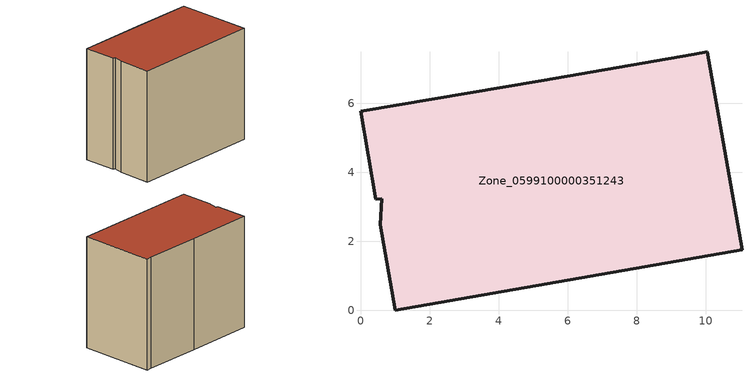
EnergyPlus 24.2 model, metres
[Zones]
Zone_0599100000351243
 floor ground (C_G): 0.62,3.23 0.44,3.23 0,5.77 5.24,6.66 9.67,7.42 10.05,7.5 11.06,1.75 1.01,0 0.57,2.48 z0
 wall outside (C_F): 11.06,1.75 10.05,7.5 9.67,7.42 5.24,6.66 0,5.77 0.44,3.23 0.62,3.23 0.57,2.48 1.01,0 11.06,1.75 z0:8.62
 roof outside (C_R): 0.62,3.23 0.57,2.48 1.01,0 11.06,1.75 10.05,7.5 9.67,7.42 5.24,6.66 0,5.77 0.44,3.23 z8.62
[BUILDING]
Pand.0599100000351243: North Axis=0; Terrain=City; Loads Convergence Tolerance Value=0.04; Temperature Convergence Tolerance Value=0.4; Solar Distribution=FullExterior; Maximum Number of Warmup Days=25; Minimum Number of Warmup Days=1
[Site:Location]
Rotterdam.The.Hague.AP_ZH_NLD Design_Conditions: Latitude=51.96; Longitude=4.45; Time Zone=1; Elevation=-4.5
[SITE:GROUNDTEMPERATURE:BUILDINGSURFACE]
18, 18, 18, 18, 18, 18, 18, 18, 18, 18, 18, 18
[MATERIAL] Thermal Absorptance=0.9; Solar Absorptance=0.7; Visible Absorptance=0.7
Name | Roughness | Thickness | Conductivity | Density | Specific Heat
G.TI.1992-2005 | MediumSmooth | 0.15 | 0.06 | 540 | 1210
F.TI.1992-2005 | Rough | 0.3 | 0.12 | 1920 | 840
R.TI.1992-2005 | MediumRough | 0.2 | 0.08 | 1500 | 1000
[CONSTRUCTION]
C_G: G.TI.1992-2005
C_F: F.TI.1992-2005
C_R: R.TI.1992-2005
[ZONE]
Zone_0599100000351243: Type=1; Multiplier=1; Ceiling Height=Autocalculate; Volume=Autocalculate; Floor Area=autocalculate; Part of Total Floor Area=Yes
[ZONEINFILTRATION:DESIGNFLOWRATE]
Infil_Zone_0599100000351243: Zone or ZoneList or Space or SpaceList=Zone_0599100000351243; Schedule=AlwaysOn; Design Flow Rate Calculation Method=Flow/Area; Flow Rate per Floor Area=0.0015; Constant Term Coefficient=1; Temperature Term Coefficient=0; Velocity Term Coefficient=0; Velocity Squared Term Coefficient=0
[HVACTEMPLATE:ZONE:IDEALLOADSAIRSYSTEM]
Zone_0599100000351243: Maximum Heating Supply Air Temperature=50; Minimum Cooling Supply Air Temperature=13; Maximum Heating Supply Air Humidity Ratio=0.0156; Minimum Cooling Supply Air Humidity Ratio=0.0077; Heating Limit=NoLimit; Cooling Limit=NoLimit; Dehumidification Control Type=ConstantSensibleHeatRatio; Cooling Sensible Heat Ratio=0.7; Dehumidification Setpoint=60; Humidification Control Type=None; Humidification Setpoint=30; Outdoor Air Method=None; Outdoor Air Flow Rate per Person=0.00944; Outdoor Air Flow Rate per Zone Floor Area=0; Outdoor Air Flow Rate per Zone=0; Demand Controlled Ventilation Type=None; Outdoor Air Economizer Type=NoEconomizer; Heat Recovery Type=None; Sensible Heat Recovery Effectiveness=0.7; Latent Heat Recovery Effectiveness=0.65
[ZONECONTROL:THERMOSTAT]
ThermostatControl_Zone_0599100000351243: Zone or ZoneList=Zone_0599100000351243; Control Type Schedule=DualSetpointControlType; Control 1=Thermostat_Zone_0599100000351243; Temperature Difference Between Cutout And Setpoint=0
[THERMOSTATSETPOINT:DUALSETPOINT]
Thermostat_Zone_0599100000351243: Heating Setpoint Temperature Schedule=HeatingSetpoint_Zone_0599100000351243; Cooling Setpoint Temperature Schedule=CoolingSetpoint_Zone_0599100000351243
[SCHEDULE:COMPACT]
HeatingSetpoint_Zone_0599100000351243: Through: 12/31, For: AllDays, Until: 24:00, 21
CoolingSetpoint_Zone_0599100000351243: Through: 12/31, For: AllDays, Until: 24:00, 24
DualSetpointControlType: Through: 12/31, For: AllDays, Until: 24:00, 4
AlwaysOn: Through: 12/31, For: AllDays, Until: 24:00, 1
